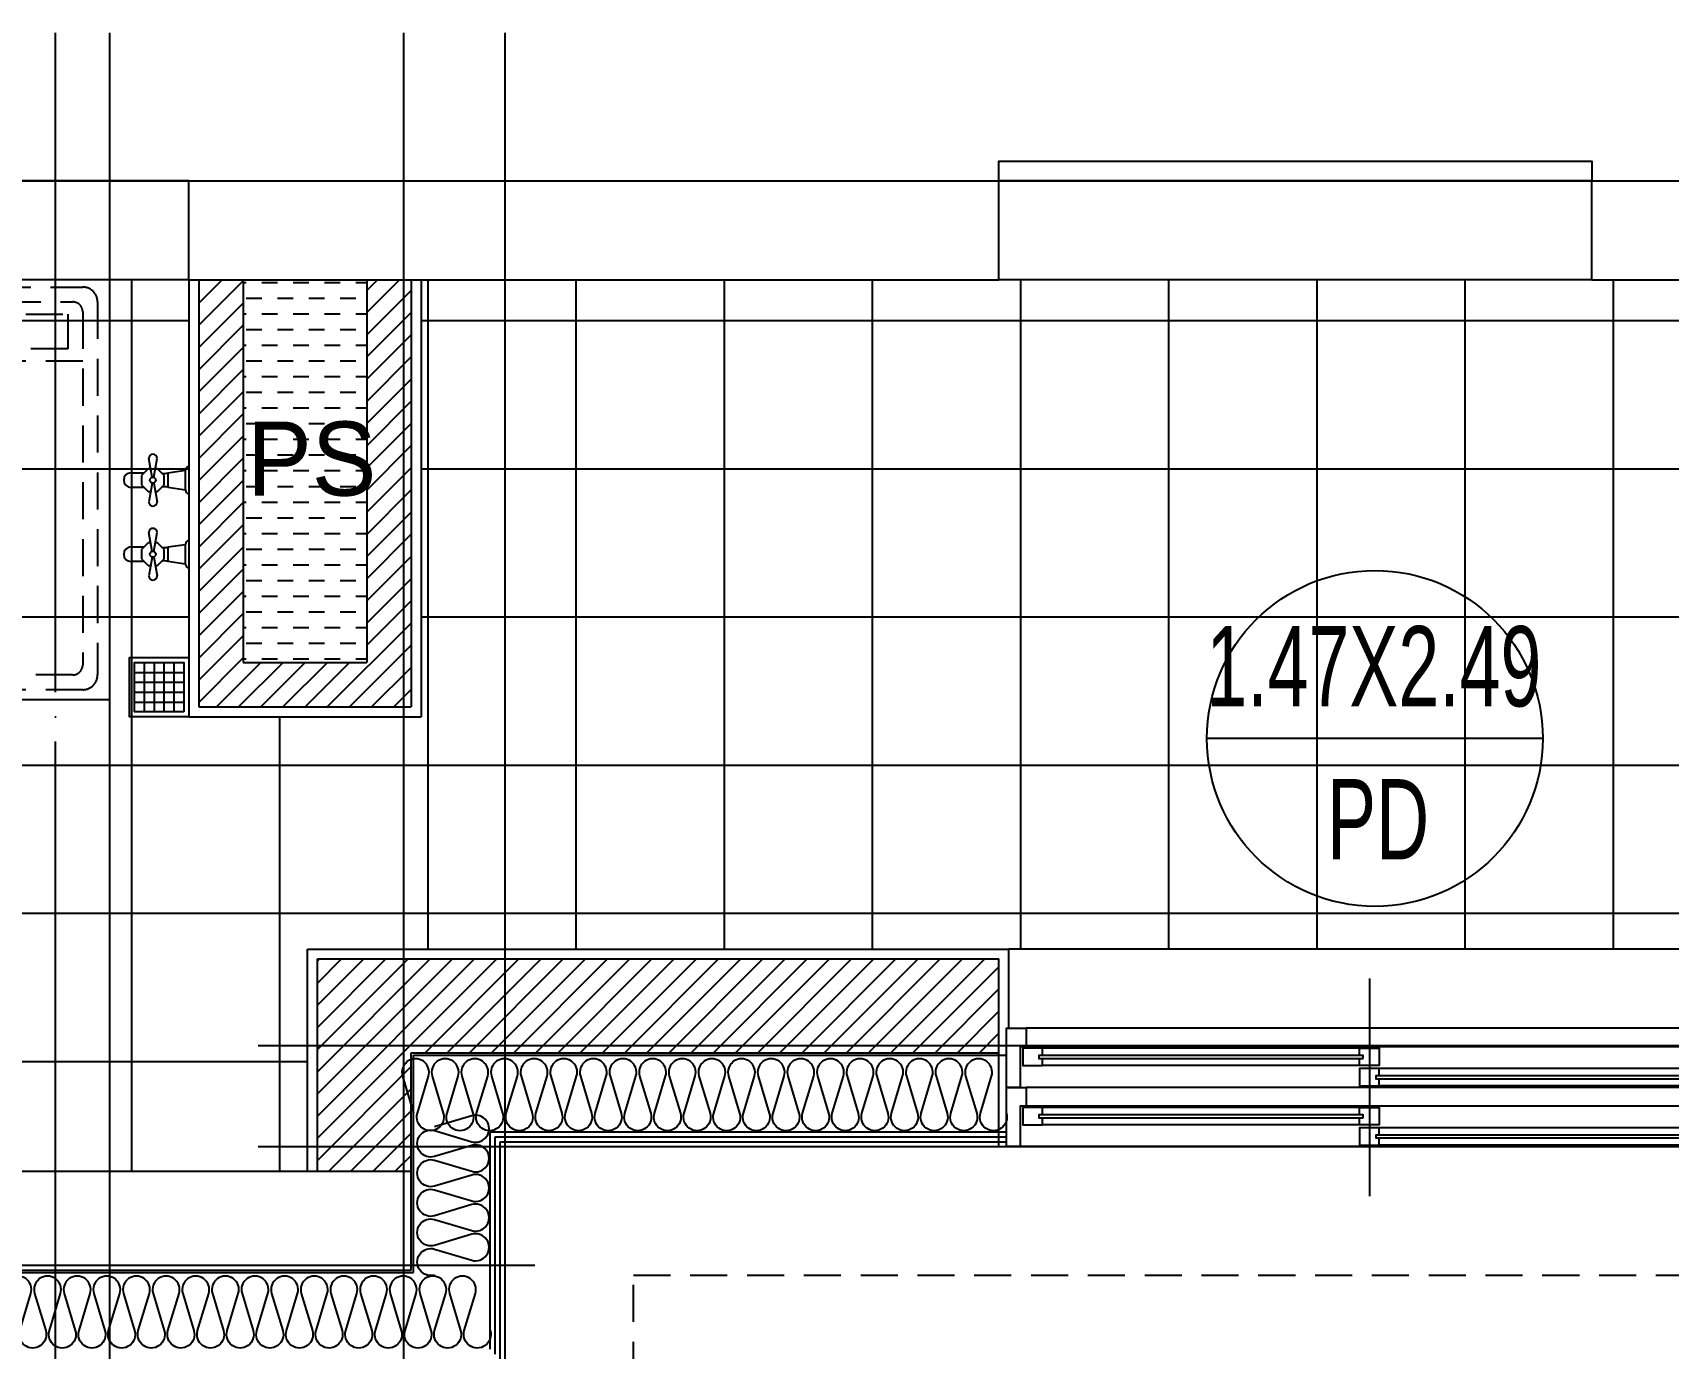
# Model space of a CAD drawing. Header units: millimetres. Extents: x -24416 to 92204, y -190080 to 23760.
# Drawn here: x 11763 to 15074, y -85552 to -82888 of the extents above; entities that cross this region are included whole.
import ezdxf
from ezdxf.enums import TextEntityAlignment as Align

# ---------------------------------------------------------------- set-up
doc = ezdxf.new("R2010")
doc.units = ezdxf.units.MM
doc.header["$LTSCALE"] = 50
for name, pattern in [('AUDIT_D_220706163347-0', [0]), ('CEN', [62, 60, -1, 0, -1]), ('HID', [2.3, 1.5, -0.8])]:
    doc.linetypes.add(name, pattern=pattern)
doc.layers.get('defpoints').update_dxf_attribs({"color": 139})
for name, color, linetype in [('A-SOL252', 252, 'Continuous'), ('A-창호부호', 4, 'Continuous'), ('A_HAT', 8, 'Continuous'), ('CEN_CON', 1, 'CEN'), ('CEN_WALL', 12, 'CEN'), ('CONC', 2, 'Continuous'), ('dan1', 7, 'HID'), ('ELE3_CON', 7, 'Continuous'), ('ELE4', 4, 'Continuous'), ('FIN', 6, 'Continuous'), ('FUR_가전', 8, 'HID'), ('INS', 8, 'Continuous'), ('ROM', 7, 'AUDIT_D_220706163347-0'), ('WAL', 3, 'Continuous'), ('WAL_DRY', 7, 'Continuous'), ('WIN', 4, 'Continuous'), ('X - 단위세대$0$ETC', 6, 'Continuous'), ('바닥타일', 8, 'Continuous'), ('수전', 4, 'Continuous')]:
    doc.layers.add(name, color=color, linetype=linetype)
doc.layers.add('Defpoint', color=135, linetype='Continuous', plot=False)
doc.layers.add('MC', color=135, linetype='Continuous', plot=False)
doc.styles.add('HAUD01', font='Dotum.ttf')
doc.styles.add('맑은 고딕', font='malgun.ttf')
pattern_1 = [(45, (-288287.163, -168071.244), (-22.4506403, 22.4506403), [])]

# ---------------------------------------------------------------- blocks, each defined once
blk = doc.blocks.new('A$C4D377245')
at = {"layer": 'A-창호부호'}
blk.add_line((675.4, 345), (14.6, 345), dxfattribs=at)
blk.add_circle((345, 345), 330.4, dxfattribs=at)
blk = doc.blocks.new('WIN_이중창_1500')
at = {"layer": 'Defpoint'}
for p, q in [((-15, 240), (-15, 0)), ((1485, 240), (1485, 0))]:
    blk.add_line(p, q, dxfattribs=at)
at = {"layer": 'WIN'}
blk.add_line((735, -100), (735, 340), dxfattribs=at)
at = {"layer": 'WIN', "color": 8}
for p, q in [((1442, 240), (28, 240)), ((1397, 237), (755, 237)), ((1397, 202), (755, 202)), ((715, 196), (73, 196)), ((1430, 158), (40, 158)), ((715, 161), (73, 161)), ((1430, 120), (40, 120)), ((1397, 117), (755, 117)), ((715, 76), (73, 76)), ((1397, 82), (755, 82)), ((1430, 38), (40, 38)), ((715, 41), (73, 41)), ((1430, 0), (40, 0))]:
    blk.add_line(p, q, dxfattribs=at)
at = {"layer": 'WIN'}
for points in [[(40, 158), (28, 158), (28, 240), (0, 240), (0, 120), (40, 120), (40, 158)], [(755, 216.5), (755, 202), (715, 202), (715, 237), (755, 237), (755, 222.5)], [(1397, 216.5), (1397, 202), (1437, 202), (1437, 237), (1397, 237), (1397, 222.5)], [(1430, 158), (1442, 158), (1442, 240), (1470, 240), (1470, 120), (1430, 120), (1430, 158)], [(1404, 222.5), (1404, 216.5), (748, 216.5), (748, 222.5), (1404, 222.5)], [(73, 175.5), (73, 161), (33, 161), (33, 196), (73, 196), (73, 181.5)], [(722, 181.5), (722, 175.5), (66, 175.5), (66, 181.5), (722, 181.5)], [(715, 175.5), (715, 161), (755, 161), (755, 196), (715, 196), (715, 181.5)], [(40, 38), (28, 38), (28, 120), (0, 120), (0, 0), (40, 0), (40, 38)], [(755, 96.5), (755, 82), (715, 82), (715, 117), (755, 117), (755, 102.5)], [(1404, 102.5), (1404, 96.5), (748, 96.5), (748, 102.5), (1404, 102.5)], [(1397, 96.5), (1397, 82), (1437, 82), (1437, 117), (1397, 117), (1397, 102.5)], [(1430, 38), (1442, 38), (1442, 120), (1470, 120), (1470, 0), (1430, 0), (1430, 38)], [(73, 55.5), (73, 41), (33, 41), (33, 76), (73, 76), (73, 61.5)], [(715, 55.5), (715, 41), (755, 41), (755, 76), (715, 76), (715, 61.5)], [(722, 61.5), (722, 55.5), (66, 55.5), (66, 61.5), (722, 61.5)]]:
    blk.add_lwpolyline(points, dxfattribs=at)
blk = doc.blocks.new('FD')
at = {"layer": '수전'}
for p, q in [((110, -30), (10, -30)), ((30, -110), (30, -10)), ((50, -110), (50, -10)), ((70, -110), (70, -10)), ((90, -110), (90, -10)), ((110, -50), (10, -50)), ((110, -70), (10, -70)), ((110, -90), (10, -90))]:
    blk.add_line(p, q, dxfattribs=at)
for points in [[(0, -120), (120, -120), (120, 0), (0, 0)], [(10, -110), (110, -110), (110, -10), (10, -10)]]:
    blk.add_lwpolyline(points, close=True, dxfattribs=at)
blk = doc.blocks.new('insul1')
blk.add_lwpolyline([(0, 0.25, 1.344031), (0.35, 0.25), (0.2, 0.75, -1.344031), (0.55, 0.75), (0.4, 0.25)], format="xyb")
blk = doc.blocks.new('수전')
at = {"layer": '수전'}
for p, q in [((0, 0), (58.5, 0, 0)), ((29.2, -7), (9.3, -7)), ((9.9, -7), (14.9, -42.9)), ((49.2, -7), (29.2, -7)), ((43.6, -42.9), (48.6, -7)), ((23.4, -71.3), (-14.8, -64.6)), ((19.7, -49.8), (6.1, -63.4)), ((6.1, -63.4), (6.1, -68.2)), ((14.9, -42.9), (29.2, -42.9)), ((38.8, -49.8), (19.7, -49.8)), ((29.2, -42.9), (43.6, -42.9)), ((35.1, -71.3), (73.3, -64.6)), ((52.3, -63.4), (38.8, -49.8)), ((52.3, -68.2), (52.3, -63.4)), ((23.4, -74.6), (-14.8, -81.3)), ((6.1, -77.6), (6.1, -82.5)), ((6.1, -82.5), (19.7, -96)), ((14.5, -117.3), (14.5, -90.9)), ((19.7, -96), (38.8, -96)), ((35.1, -74.6), (73.3, -81.3)), ((38.8, -96), (52.3, -82.5)), ((44, -90.9), (44, -117.3)), ((52.3, -82.5), (52.3, -77.6))]:
    blk.add_line(p, q, dxfattribs=at)
blk.add_circle((29.2, -72.9), 5.91, dxfattribs=at)
for centre, radius, start, end in [((11.8, 6), 13.2, 207.1852, 259.412), ((46.7, 6), 13.2, 280.588, 332.8148), ((-14.8, -72.9), 8.37, 90, 270), ((-12.4, -49.9), 28.1, 351.511, 14.308), ((70.8, -49.9), 28.1, 165.692, 188.489), ((73.3, -72.9), 8.37, 270, 90), ((29.2, -117.3), 14.7, 180, 0)]:
    blk.add_arc(centre, radius, start, end, dxfattribs=at)
blk = doc.blocks.new('세탁기-850')
at = {"layer": 'defpoints'}
blk.add_lwpolyline([(0, 0), (-750, 0), (-750, -850), (0, -850)], close=True, dxfattribs=at)
at = {"layer": 'FUR_가전'}
blk.add_line((-55, -165), (-695, -165), dxfattribs=at)
for points in [[(-695, -830, -0.414214), (-725, -800), (-725, -45, -0.414214), (-695, -15), (-55, -15, -0.414214), (-25, -45), (-25, -800, -0.414214), (-55, -830)], [(-695, -780), (-695, -65, -0.414214), (-675, -45), (-75, -45, -0.414214), (-55, -65), (-55, -780, -0.414214), (-75, -800), (-675, -800, -0.414214)]]:
    blk.add_lwpolyline(points, format="xyb", close=True, dxfattribs=at)
blk.add_lwpolyline([(-85, -140), (-285, -140), (-285, -70), (-85, -70)], close=True, dxfattribs=at)
for centre, radius in [((-625.1, -105), 40), ((-625.1, -105), 30), ((-545.1, -85), 10), ((-515.1, -85), 10), ((-485.1, -85), 10), ((-455.1, -85), 10), ((-425.1, -85), 10)]:
    blk.add_circle(centre, radius, dxfattribs=at)
at = {"layer": 'FUR_가전', "style": '맑은 고딕'}
blk.add_text('세탁기', height=75, rotation=0, dxfattribs=at).set_placement((-537.9, -523.5))
blk = doc.blocks.new('U-121B(기본)1', base_point=(-58206.9, -129495.9))
at = {"layer": 'A-SOL252'}
h = blk.add_hatch(dxfattribs=at)
h.set_pattern_fill('DASH', color=256, scale=10, style=0)
h.set_pattern_definition([(0, (-288287.163, -168071.244), (31.75, 31.75), [31.75, -31.75])])
h.paths.add_polyline_path([(-78546.9, -119660.9), (-78546.9, -120435.9), (-78296.9, -120435.9), (-78296.9, -119660.9)])
at = {"layer": 'A_HAT'}
h = blk.add_hatch(dxfattribs=at)
h.set_pattern_fill('ANSI31', color=256, scale=10, style=0)
h.set_pattern_definition(pattern_1)
h.paths.add_polyline_path([(-78546.9, -119660.9), (-78636.9, -119660.9), (-78636.9, -120525.9), (-78206.9, -120525.9), (-78206.9, -119660.9), (-78296.9, -119660.9), (-78296.9, -120435.9), (-78546.9, -120435.9)])
h = blk.add_hatch(dxfattribs=at)
h.set_pattern_fill('ANSI31', color=256, scale=10, style=0)
h.set_pattern_definition(pattern_1)
h.paths.add_polyline_path([(-78396.9, -121035.9), (-78396.9, -121465.9), (-78206.9, -121465.9), (-78206.9, -121225.9), (-77016.9, -121225.9), (-77016.9, -121035.9)])
at = {"layer": '바닥타일'}
h = blk.add_hatch(dxfattribs=at)
h.set_pattern_fill('_USER', color=256, scale=300, double=1, pattern_type=0)
h.set_pattern_definition([(0, (-288337.16, -168071.24), (0, 300), []), (90, (-288337.16, -168071.24), (-300, 2e-14), [])])
h.paths.add_polyline_path([(-82646.9, -120250.9), (-82646.9, -121455.9), (-80706.9, -121455.9), (-80706.9, -121465.9), (-78416.9, -121465.9), (-78416.9, -121015.9), (-74686.9, -121015.9), (-74686.9, -119660.9), (-78186.9, -119660.9), (-78186.9, -120545.9), (-78656.9, -120545.9), (-78656.9, -119660.9), (-80596.9, -119660.9), (-80596.9, -120250.9)])
at = {"layer": 'CEN_CON'}
for p, q in [((-78926.9, -129795.9), (-78926.9, -119160.9)), ((-83376.9, -119460.9), (-73536.9, -119460.9)), ((-80956.9, -121655.9), (-77916.9, -121655.9))]:
    blk.add_line(p, q, dxfattribs=at)
at = {"layer": 'CEN_WALL'}
for p, q in [((-78221.9, -121955.9), (-78221.9, -119160.9)), ((-78516.9, -121210.9), (-74316.9, -121210.9))]:
    blk.add_line(p, q, dxfattribs=at)
at = {"layer": 'CONC'}
for p, q in [((-78656.9, -119460.9), (-77016.9, -119460.9)), ((-78656.9, -119660.9), (-78656.9, -119460.9)), ((-77016.9, -119660.9), (-77016.9, -119460.9)), ((-75816.9, -119460.9), (-73636.9, -119460.9)), ((-75816.9, -119660.9), (-75816.9, -119460.9)), ((-78656.9, -119660.9), (-77016.9, -119660.9)), ((-75816.9, -119660.9), (-73886.9, -119660.9)), ((-80706.9, -121465.9), (-78206.9, -121465.9)), ((-78206.9, -121665.9), (-78206.9, -121465.9)), ((-80706.9, -121665.9), (-78206.9, -121665.9))]:
    blk.add_line(p, q, dxfattribs=at)
at = {"layer": 'dan1'}
blk.add_lwpolyline([(-78826.9, -122115.9), (-77756.9, -122115.9), (-77756.9, -121675.9), (-75116.9, -121675.9), (-75116.9, -123270.9), (-74806.9, -123270.9)], dxfattribs=at)
at = {"layer": 'ELE3_CON'}
for p, q in [((-78656.9, -119460.9), (-79556.9, -119460.9)), ((-78656.9, -119660.9), (-79556.9, -119660.9)), ((-75816.9, -119660.9), (-77016.9, -119660.9))]:
    blk.add_line(p, q, dxfattribs=at)
at = {"layer": 'ELE4'}
blk.add_line((-75536.9, -121015.9), (-76996.9, -121015.9), dxfattribs=at)
at = {"layer": 'FIN'}
for p, q in [((-78656.9, -119660.9), (-78656.9, -120545.9)), ((-78186.9, -119660.9), (-78186.9, -120545.9)), ((-78656.9, -120545.9), (-78186.9, -120545.9)), ((-78416.9, -121015.9), (-76996.9, -121015.9)), ((-78416.9, -121465.9), (-78416.9, -121015.9)), ((-76996.9, -121175.9), (-76996.9, -121015.9))]:
    blk.add_line(p, q, dxfattribs=at)
at = {"layer": 'INS'}
for p, q in [((-78201.9, -121230.9), (-77001.9, -121230.9)), ((-78201.9, -121670.9), (-78201.9, -121230.9)), ((-78046.9, -121385.9), (-77001.9, -121385.9)), ((-78046.9, -121825.9), (-78046.9, -121385.9)), ((-81261.9, -121670.9), (-78201.9, -121670.9))]:
    blk.add_line(p, q, dxfattribs=at)
at = {"layer": 'MC'}
for p, q in [((-78816.9, -129795.9), (-78816.9, -119160.9)), ((-78016.9, -121955.9), (-78016.9, -119160.9)), ((-78516.9, -121415.9), (-74316.9, -121415.9))]:
    blk.add_line(p, q, dxfattribs=at)
at = {"layer": 'WAL'}
for p, q in [((-78636.9, -119660.9), (-78636.9, -120525.9)), ((-78546.9, -119660.9), (-78546.9, -120435.9)), ((-78296.9, -119660.9), (-78296.9, -120435.9)), ((-78206.9, -119660.9), (-78206.9, -120525.9)), ((-78546.9, -120435.9), (-78296.9, -120435.9)), ((-78636.9, -120525.9), (-78206.9, -120525.9)), ((-78396.9, -121035.9), (-77016.9, -121035.9)), ((-78396.9, -121465.9), (-78396.9, -121035.9)), ((-77016.9, -121225.9), (-77016.9, -121035.9)), ((-78206.9, -121225.9), (-77016.9, -121225.9)), ((-78206.9, -121465.9), (-78206.9, -121225.9))]:
    blk.add_line(p, q, dxfattribs=at)
at = {"layer": 'WAL_DRY'}
for p, q in [((-78036.9, -121835.9), (-78036.9, -121395.9)), ((-78036.9, -121395.9), (-77001.9, -121395.9)), ((-78026.9, -121405.9), (-77001.9, -121405.9)), ((-78026.9, -121845.9), (-78026.9, -121405.9))]:
    blk.add_line(p, q, dxfattribs=at)
at = {"layer": 'X - 단위세대$0$ETC'}
blk.add_lwpolyline([(-77016.9, -119460.9), (-77016.9, -119420.9), (-75816.9, -119420.9), (-75816.9, -119460.9), (-77016.9, -119460.9)], dxfattribs=at)
at = {"layer": 'FUR_가전'}
blk.add_blockref('세탁기-850', (-78816.9, -119660.9), dxfattribs=at)
at = {"layer": 'INS', "xscale": -150, "yscale": 150, "zscale": 150, "row_count": 1, "row_spacing": 0, "column_spacing": -60}
for p, column_count in [((-77001.9, -121385.9), 20), ((-78046.9, -121825.9), 52)]:
    blk.add_blockref('insul1', p, dxfattribs=dict(at, column_count=column_count))
at = {"layer": 'INS', "xscale": -150.0000000000001, "yscale": 150.0000000000001, "zscale": 150.0000000000001, "rotation": 270, "row_count": 1, "column_count": 5, "row_spacing": -3.155443620884047e-30, "column_spacing": -60.00000000000006}
blk.add_blockref('insul1', (-78196.9, -121675.9), dxfattribs=at)
at = {"layer": 'WIN', "xscale": -1, "rotation": 180}
blk.add_blockref('WIN_이중창_1500', (-77001.9, -121175.9), dxfattribs=at)
at = {"layer": '수전', "rotation": 270}
for p in [(-78656.9, -120037.4, 0), (-78656.9, -120187.4, 0)]:
    blk.add_blockref('수전', p, dxfattribs=at)
at = {"layer": '수전', "xscale": -1}
blk.add_blockref('FD', (-78656.9, -120425.9), dxfattribs=at)

msp = doc.modelspace()

# ---------------------------------------------------------------- block references
msp.add_blockref('U-121B(기본)1', (32528.9, -93223.4))
at = {"layer": 'A-창호부호', "xscale": 1.028985507291509, "yscale": 1.028985507291509, "zscale": 1.028985507291509}
msp.add_blockref('A$C4D377245', (14124.9, -84672), dxfattribs=at)

# ---------------------------------------------------------------- texts
at = {"layer": 'A-창호부호', "color": 6, "style": 'HAUD01', "width": 0.7}
for s, p in [('1.47X2.49', (14477.8, -84170.9)), ('PD', (14486.4, -84480.6))]:
    msp.add_text(s, height=162.5, dxfattribs=at).set_placement(p, align=Align.MIDDLE)
at = {"layer": 'ROM', "color": 3, "style": 'HAUD01'}
msp.add_text('PS', height=150, dxfattribs=at).set_placement((12327.5, -83750.5), align=Align.MIDDLE)

doc.saveas('drawing.dxf')
